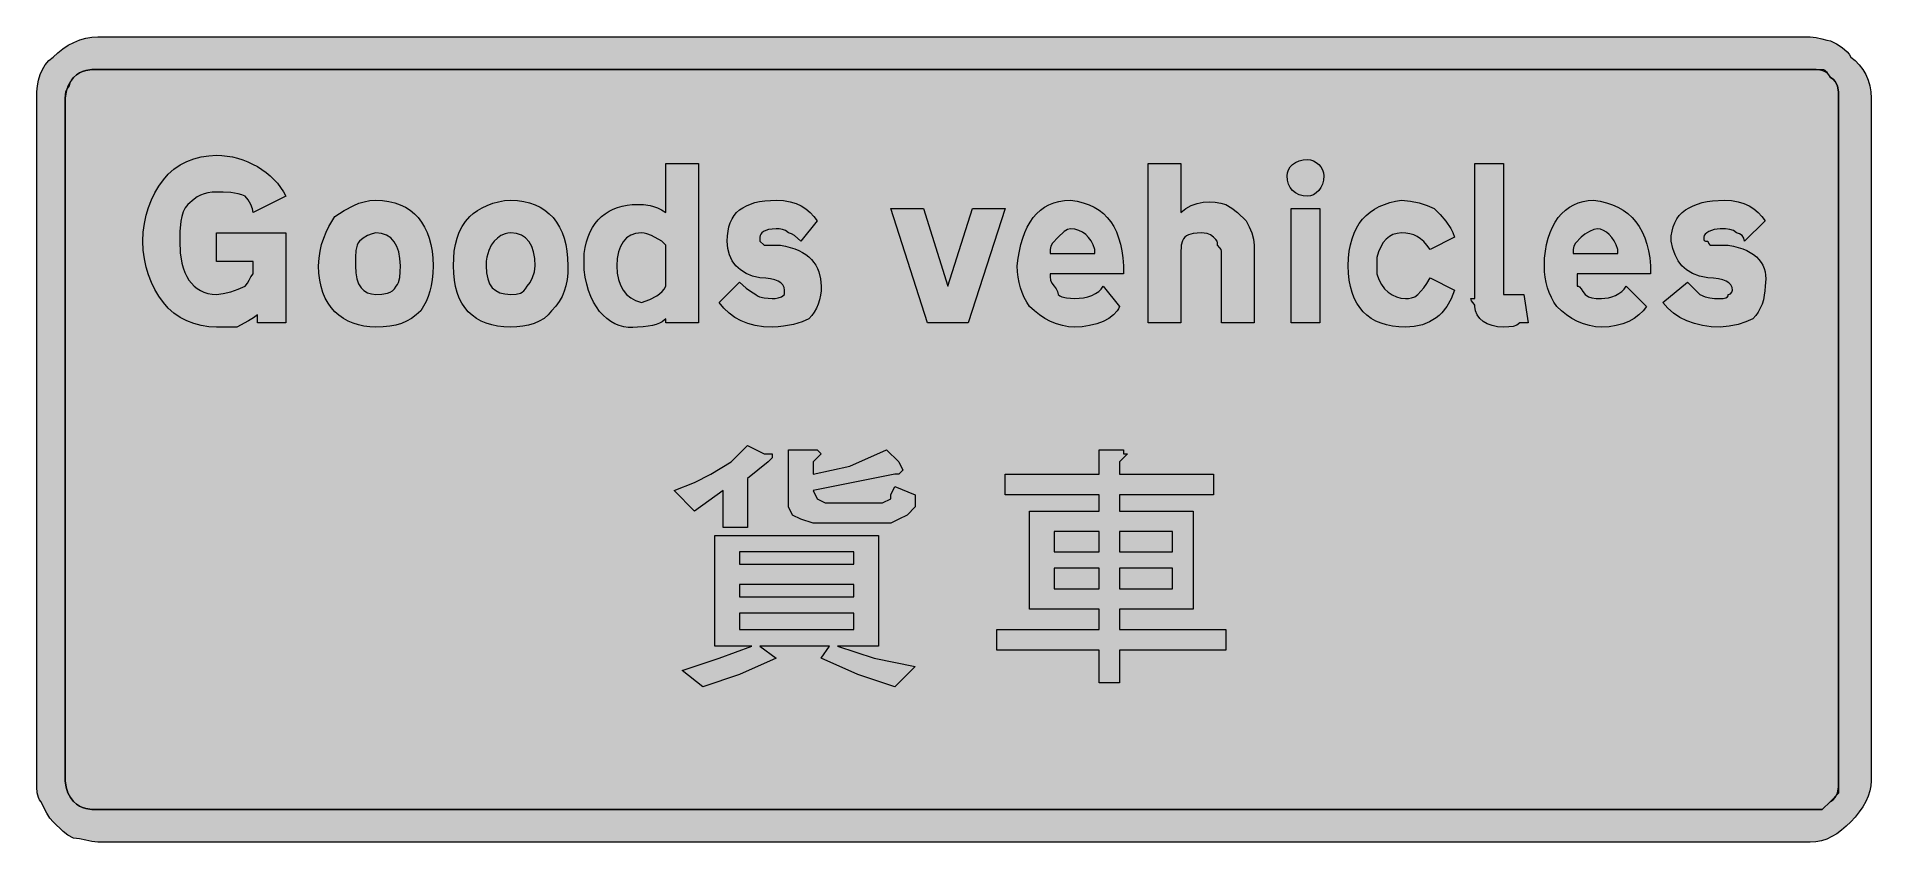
# Model space of a CAD drawing. Header units: metres. Extents: x 15 to 554, y 18 to 254.
import ezdxf

# ---------------------------------------------------------------- set-up
doc = ezdxf.new("R2010")
doc.units = ezdxf.units.M
doc.layers.add('FILL_BLACK_000000', color=7, linetype='Continuous', true_color=0x000000)
doc.layers.add('FILL_WHITE_FFFFFF', color=7, linetype='Continuous', true_color=0xffffff)

msp = doc.modelspace()

# ---------------------------------------------------------------- hatches: boundary and pattern name
at = {"layer": 'FILL_BLACK_000000', "true_color": 0x000000}
h = msp.add_hatch(color=7, dxfattribs=at)
h.dxf.hatch_style = 1
h.paths.add_polyline_path([(539.34, 253.32), (540.78, 252.91), (541.89, 252.72), (543.67, 251.8), (545.34, 250.77), (546.78, 249.51), (547.39, 248.77), (547.89, 247.92), (549.18, 246.91), (550.35, 245.71), (551.37, 244.33), (552.24, 242.82), (552.94, 241.19), (553.46, 239.48), (553.78, 237.72), (553.89, 235.92), (553.89, 35.52), (553.78, 34.12), (553.46, 32.63), (552.94, 31.09), (552.24, 29.52), (551.37, 27.95), (550.35, 26.41), (549.18, 24.92), (547.89, 23.52), (546.54, 22.23), (545.17, 21.06), (543.78, 20.04), (542.34, 19.17), (540.85, 18.47), (539.28, 17.95), (537.64, 17.63), (535.89, 17.52), (33.09, 17.52), (31.29, 17.71), (29.49, 18.12), (27.69, 18.53), (25.89, 18.72), (24.28, 19.64), (22.89, 20.67), (19.89, 23.52), (18.99, 24.63), (18.09, 26.07), (16.29, 29.52), (15.89, 30.02), (15.6, 30.63), (15.24, 32.07), (15.11, 33.74), (15.09, 35.52), (15.09, 235.92), (15.15, 237.72), (15.33, 239.48), (15.66, 241.19), (16.14, 242.82), (16.79, 244.33), (17.62, 245.71), (18.65, 246.91), (19.89, 247.92), (21.29, 249.21), (22.8, 250.38), (24.38, 251.4), (26.04, 252.27), (27.75, 252.97), (29.51, 253.49), (31.29, 253.81), (33.09, 253.92), (535.89, 253.92), (537.67, 253.73), (539.34, 253.32)])
h.paths.add_polyline_path([(29.49, 244.02), (28.59, 243.73), (27.69, 243.31), (26.79, 242.71), (25.89, 241.92), (25.01, 240.81), (24.24, 239.37), (23.7, 237.7), (23.49, 235.92), (23.49, 35.52), (23.7, 33.74), (24.24, 32.07), (25.01, 30.63), (25.89, 29.52), (26.79, 28.73), (27.69, 28.13), (28.59, 27.71), (29.49, 27.42), (31.29, 27.16), (33.09, 27.12), (535.89, 27.12), (539.49, 27.12), (541.89, 29.52), (542.68, 30.02), (543.28, 30.63), (543.7, 31.31), (543.99, 32.07), (544.25, 33.74), (544.29, 35.52), (544.29, 235.92), (544.25, 237.7), (543.99, 239.37), (543.7, 240.13), (543.28, 240.81), (542.68, 241.42), (541.89, 241.92), (541.39, 242.71), (540.78, 243.31), (540.1, 243.73), (539.34, 244.02), (537.67, 244.28), (535.89, 244.32), (33.09, 244.32), (31.29, 244.28), (29.49, 244.02)], flags=16)
h = msp.add_hatch(color=7, dxfattribs=at)
h.dxf.hatch_style = 1
h.paths.add_polyline_path([(46.4, 196.56), (46.72, 199.09), (47.24, 201.51), (47.94, 203.82), (48.81, 206.01), (49.83, 208.09), (51, 210.06), (52.29, 211.92), (53.75, 213.61), (55.4, 215.07), (57.23, 216.31), (59.19, 217.32), (61.27, 218.11), (63.43, 218.67), (65.64, 219.01), (67.89, 219.12), (69.46, 219.06), (71.03, 218.9), (72.58, 218.63), (74.11, 218.26), (75.62, 217.79), (77.09, 217.22), (78.51, 216.56), (79.89, 215.82), (81.21, 214.99), (82.47, 214.08), (83.66, 213.09), (84.76, 212.03), (85.79, 210.9), (86.72, 209.7), (87.56, 208.44), (88.29, 207.12), (78.69, 202.32), (78.48, 203.41), (77.94, 204.72), (77.17, 206.03), (76.29, 207.12), (75.34, 207.52), (74.3, 207.81), (72.09, 208.17), (69.88, 208.3), (67.89, 208.32), (66.59, 208.26), (65.4, 208.09), (64.28, 207.81), (63.24, 207.42), (62.25, 206.91), (61.31, 206.29), (59.49, 204.72), (58.7, 203.71), (58.1, 202.53), (57.68, 201.2), (57.39, 199.77), (57.13, 196.79), (57.09, 193.92), (57.26, 190.49), (57.76, 187.43), (58.14, 186.05), (58.61, 184.77), (59.16, 183.59), (59.79, 182.52), (60.51, 181.56), (61.31, 180.72), (62.19, 180), (63.16, 179.41), (64.22, 178.94), (65.36, 178.6), (66.58, 178.39), (67.89, 178.32), (69.88, 178.53), (72.09, 179.07), (74.3, 179.84), (76.29, 180.72), (77, 181.62), (77.49, 182.52), (77.98, 183.42), (78.69, 184.32), (78.69, 187.92), (67.89, 187.92), (67.89, 196.32), (88.29, 196.32), (88.29, 169.92), (79.89, 169.92), (79.89, 172.32), (78.78, 171.42), (77.34, 170.52), (73.89, 168.72), (67.89, 168.72), (65.64, 168.83), (63.43, 169.17), (61.27, 169.73), (59.19, 170.52), (57.23, 171.53), (55.4, 172.77), (53.75, 174.23), (52.29, 175.92), (51, 177.78), (49.83, 179.74), (48.81, 181.83), (47.94, 184.02), (47.24, 186.33), (46.72, 188.74), (46.4, 191.28), (46.29, 193.92), (46.4, 196.56)])
h = msp.add_hatch(color=7, dxfattribs=at)
h.dxf.hatch_style = 1
h.paths.add_polyline_path([(209.49, 216.72), (209.49, 169.92), (199.89, 169.92), (199.89, 171.12), (198.75, 170.24), (197.97, 169.83), (197.04, 169.47), (195.94, 169.16), (194.66, 168.93), (193.18, 168.77), (191.49, 168.72), (190.14, 168.58), (188.8, 168.61), (187.48, 168.8), (186.18, 169.15), (184.92, 169.67), (183.71, 170.34), (182.54, 171.18), (181.44, 172.17), (180.41, 173.32), (179.45, 174.61), (178.59, 176.06), (177.82, 177.66), (177.16, 179.41), (176.61, 181.3), (176.18, 183.34), (175.89, 185.52), (175.89, 189.12), (175.89, 190.32), (176.17, 192.06), (176.56, 193.69), (177.06, 195.21), (177.65, 196.62), (178.35, 197.91), (179.14, 199.09), (180.02, 200.16), (180.99, 201.12), (182.04, 201.96), (183.18, 202.69), (184.39, 203.31), (185.68, 203.82), (187.03, 204.21), (188.46, 204.49), (189.94, 204.66), (191.49, 204.72), (193.31, 204.68), (195.24, 204.42), (196.28, 204.13), (197.4, 203.71), (198.59, 203.11), (199.89, 202.32), (199.89, 216.72), (209.49, 216.72)])
h.paths.add_polyline_path([(199.89, 192.72), (198.69, 193.92), (195.69, 195.57), (194.3, 196.11), (193.54, 196.27), (192.69, 196.32), (191, 196.15), (189.54, 195.66), (188.3, 194.86), (187.29, 193.77), (186.5, 192.39), (185.94, 190.75), (185.6, 188.86), (185.49, 186.72), (185.6, 184.58), (185.94, 182.67), (186.5, 180.98), (187.29, 179.52), (188.3, 178.28), (189.54, 177.27), (191, 176.48), (192.69, 175.92), (195.16, 176.84), (197.19, 177.87), (198.03, 178.46), (198.76, 179.13), (199.38, 179.87), (199.89, 180.72), (199.89, 189.12), (199.89, 192.72)], flags=16)
h = msp.add_hatch(color=7, dxfattribs=at)
h.dxf.hatch_style = 1
h.paths.add_polyline_path([(352.54, 203.51), (354.17, 204.38), (355.9, 204.98), (357.69, 205.32), (359.48, 205.44), (361.22, 205.36), (362.84, 205.11), (364.29, 204.72), (366.07, 203.63), (367.74, 202.32), (370.29, 199.92), (371.17, 198.12), (371.94, 196.32), (372.48, 194.52), (372.69, 192.72), (372.69, 169.92), (363.09, 169.92), (363.09, 190.32), (363.07, 191.03), (362.94, 191.52), (362.58, 192.01), (361.89, 192.72), (361.87, 193.43), (361.74, 193.92), (361.38, 194.41), (360.69, 195.12), (359.79, 195.81), (358.89, 196.17), (357.99, 196.3), (357.09, 196.32), (354.69, 196.17), (353.38, 195.81), (352.79, 195.52), (352.29, 195.12), (351.89, 194.62), (351.6, 194.03), (351.24, 192.72), (351.09, 190.32), (351.09, 169.92), (341.49, 169.92), (341.49, 216.72), (351.09, 216.72), (351.09, 202.32), (352.54, 203.51)])
h = msp.add_hatch(color=7, dxfattribs=at)
h.dxf.hatch_style = 1
h.paths.add_polyline_path([(392.98, 211.83), (392.68, 210.66), (392.2, 209.64), (391.59, 208.77), (390.86, 208.07), (390.05, 207.55), (389.19, 207.23), (388.29, 207.12), (387, 207.23), (385.83, 207.55), (384.81, 208.07), (383.94, 208.77), (383.24, 209.64), (382.72, 210.66), (382.4, 211.83), (382.29, 213.12), (382.4, 214.02), (382.72, 214.88), (383.24, 215.69), (383.94, 216.42), (384.81, 217.03), (385.83, 217.51), (387, 217.81), (388.29, 217.92), (389.19, 217.81), (390.05, 217.51), (390.86, 217.03), (391.59, 216.42), (392.2, 215.69), (392.68, 214.88), (392.98, 214.02), (393.09, 213.12), (392.98, 211.83)])
h = msp.add_hatch(color=7, dxfattribs=at)
h.dxf.hatch_style = 1
h.paths.add_polyline_path([(445.89, 180.72), (445.89, 179.52), (445.89, 178.32), (451.89, 178.32), (453.09, 169.92), (450.69, 169.92), (449.77, 169.23), (448.74, 168.87), (447.48, 168.74), (445.89, 168.72), (444.15, 168.83), (442.55, 169.15), (441.12, 169.67), (439.89, 170.37), (438.88, 171.24), (438.13, 172.26), (437.65, 173.43), (437.49, 174.72), (437.44, 175.12), (437.3, 175.43), (436.89, 175.92), (436.48, 176.41), (436.34, 176.72), (436.29, 177.12), (437.49, 177.12), (437.49, 216.72), (445.89, 216.72), (445.89, 180.72)])
h = msp.add_hatch(color=7, dxfattribs=at)
h.dxf.hatch_style = 1
h.paths.add_polyline_path([(131.26, 182.63), (130.98, 180.86), (130.59, 179.22), (130.08, 177.7), (129.46, 176.26), (128.73, 174.87), (127.89, 173.52), (126.54, 172.28), (125.15, 171.25), (123.71, 170.42), (122.19, 169.77), (120.55, 169.29), (118.78, 168.96), (116.83, 168.78), (114.69, 168.72), (112.92, 168.79), (111.21, 169), (109.57, 169.35), (108.02, 169.84), (106.54, 170.48), (105.16, 171.25), (103.87, 172.17), (102.69, 173.22), (101.62, 174.42), (100.67, 175.75), (99.85, 177.23), (99.16, 178.84), (98.62, 180.6), (98.22, 182.5), (97.97, 184.54), (97.89, 186.72), (98, 188.91), (98.3, 190.99), (98.78, 192.96), (99.39, 194.82), (100.12, 196.56), (100.93, 198.19), (102.69, 201.12), (105.41, 202.88), (108.24, 204.42), (109.73, 205.03), (111.3, 205.51), (112.94, 205.81), (114.69, 205.92), (116.66, 205.84), (118.51, 205.59), (120.25, 205.18), (121.87, 204.61), (123.37, 203.88), (124.75, 203.01), (126.01, 201.99), (127.14, 200.82), (128.15, 199.51), (129.02, 198.07), (129.77, 196.49), (130.38, 194.78), (130.87, 192.95), (131.21, 190.99), (131.42, 188.91), (131.49, 186.72), (131.43, 184.58), (131.26, 182.63)])
h.paths.add_polyline_path([(121.44, 190.75), (120.88, 192.39), (120.09, 193.77), (119.08, 194.86), (117.84, 195.66), (116.38, 196.15), (114.69, 196.32), (113.6, 196.11), (112.29, 195.57), (110.98, 194.8), (109.89, 193.92), (109.49, 193.41), (109.2, 192.79), (108.84, 191.22), (108.71, 189.19), (108.69, 186.72), (108.8, 184.64), (109.12, 182.88), (109.64, 181.43), (110.34, 180.27), (111.21, 179.4), (112.23, 178.79), (113.4, 178.43), (114.69, 178.32), (116.47, 178.36), (118.14, 178.62), (118.9, 178.91), (119.58, 179.33), (120.19, 179.93), (120.69, 180.72), (121.09, 181.22), (121.38, 181.83), (121.74, 183.27), (121.87, 184.94), (121.89, 186.72), (121.78, 188.86), (121.44, 190.75)], flags=16)
h = msp.add_hatch(color=7, dxfattribs=at)
h.dxf.hatch_style = 1
h.paths.add_polyline_path([(170.85, 182.63), (170.52, 180.86), (170.04, 179.22), (169.39, 177.7), (168.56, 176.26), (167.53, 174.87), (166.29, 173.52), (165.28, 172.28), (164.08, 171.25), (162.7, 170.42), (161.19, 169.77), (159.56, 169.29), (157.85, 168.96), (156.09, 168.78), (154.29, 168.72), (152.32, 168.79), (150.47, 169), (148.73, 169.35), (147.11, 169.84), (145.61, 170.48), (144.23, 171.25), (142.97, 172.17), (141.84, 173.22), (140.83, 174.42), (139.96, 175.75), (139.21, 177.23), (138.6, 178.84), (138.11, 180.6), (137.77, 182.5), (137.56, 184.54), (137.49, 186.72), (137.55, 188.91), (137.73, 190.99), (138.06, 192.96), (138.54, 194.82), (139.19, 196.56), (140.02, 198.19), (141.05, 199.71), (142.29, 201.12), (143.3, 202.02), (144.5, 202.88), (145.88, 203.69), (147.39, 204.42), (149.02, 205.03), (150.73, 205.51), (152.49, 205.81), (154.29, 205.92), (156.26, 205.84), (158.11, 205.59), (159.85, 205.18), (161.47, 204.61), (162.97, 203.88), (164.35, 203.01), (165.61, 201.99), (166.74, 200.82), (167.75, 199.51), (168.62, 198.07), (169.37, 196.49), (169.98, 194.78), (170.47, 192.95), (170.81, 190.99), (171.02, 188.91), (171.09, 186.72), (171.03, 184.58), (170.85, 182.63)])
h.paths.add_polyline_path([(161.04, 190.75), (160.48, 192.39), (159.69, 193.77), (158.68, 194.86), (157.44, 195.66), (155.98, 196.15), (154.29, 196.32), (153.44, 196.27), (152.7, 196.11), (151.44, 195.57), (150.41, 194.8), (149.49, 193.92), (148.61, 192.79), (147.84, 191.22), (147.3, 189.19), (147.14, 188.01), (147.09, 186.72), (147.2, 184.64), (147.54, 182.88), (148.1, 181.43), (148.89, 180.27), (149.9, 179.4), (151.14, 178.79), (152.6, 178.43), (154.29, 178.32), (155.88, 178.36), (157.14, 178.62), (157.68, 178.91), (158.17, 179.33), (158.64, 179.93), (159.09, 180.72), (159.97, 181.83), (160.74, 183.27), (161.28, 184.94), (161.49, 186.72), (161.38, 188.86), (161.04, 190.75)], flags=16)
h = msp.add_hatch(color=7, dxfattribs=at)
h.dxf.hatch_style = 1
h.paths.add_polyline_path([(245.43, 179.37), (245.27, 178.04), (244.98, 176.73), (244.59, 175.47), (244.08, 174.26), (243.47, 173.13), (242.73, 172.07), (241.89, 171.12), (239.87, 170.24), (237.39, 169.47), (234.46, 168.93), (232.83, 168.77), (231.09, 168.72), (228.5, 168.83), (226.12, 169.17), (223.94, 169.73), (221.94, 170.52), (220.11, 171.53), (218.43, 172.77), (216.9, 174.23), (215.49, 175.92), (221.49, 181.92), (223.44, 180.12), (224.7, 179.22), (226.29, 178.32), (226.79, 177.92), (227.38, 177.63), (228.69, 177.27), (231.09, 177.12), (231.99, 177.14), (232.89, 177.27), (233.79, 177.63), (234.69, 178.32), (234.69, 179.52), (234.58, 180.36), (234.24, 181.09), (233.68, 181.71), (232.89, 182.22), (231.88, 182.61), (230.64, 182.89), (229.18, 183.06), (227.49, 183.12), (225.35, 183.68), (223.46, 184.47), (221.82, 185.48), (220.44, 186.72), (219.35, 188.18), (218.55, 189.87), (218.06, 191.78), (217.89, 193.92), (217.95, 195.44), (218.12, 196.85), (218.4, 198.15), (218.79, 199.34), (219.3, 200.43), (219.92, 201.41), (220.65, 202.29), (221.49, 203.07), (222.45, 203.75), (223.52, 204.34), (224.7, 204.83), (225.99, 205.23), (227.4, 205.53), (228.92, 205.75), (232.29, 205.92), (234.43, 205.81), (236.36, 205.49), (238.09, 204.97), (239.64, 204.27), (241.02, 203.4), (242.25, 202.38), (243.33, 201.21), (244.29, 199.92), (239.49, 193.92), (237.69, 195.57), (236.79, 196.11), (235.89, 196.32), (234.99, 197.01), (234.09, 197.37), (233.19, 197.5), (232.29, 197.52), (231.05, 197.47), (230.02, 197.31), (229.19, 197.08), (228.54, 196.77), (228.06, 196.41), (227.73, 196), (227.55, 195.57), (227.49, 195.12), (227.49, 193.92), (228.69, 192.72), (233.49, 192.72), (235.01, 192.45), (236.42, 192.11), (237.72, 191.68), (238.91, 191.18), (240, 190.61), (240.98, 189.98), (241.86, 189.28), (242.64, 188.52), (243.32, 187.7), (243.91, 186.84), (244.4, 185.92), (244.8, 184.96), (245.32, 182.91), (245.49, 180.72), (245.43, 179.37)])
h = msp.add_hatch(color=7, dxfattribs=at)
h.dxf.hatch_style = 1
h.paths.add_polyline_path([(312.71, 183.42), (312.84, 182.52), (313.2, 181.62), (313.89, 180.72), (314.49, 179.97), (314.9, 179.2), (315.09, 178.32), (315.59, 177.92), (316.18, 177.63), (317.49, 177.27), (319.89, 177.12), (321.24, 177.18), (322.55, 177.34), (323.81, 177.63), (324.99, 178.02), (326.05, 178.53), (326.98, 179.14), (327.73, 179.88), (328.29, 180.72), (333.09, 174.72), (332.81, 174.06), (332.42, 173.43), (331.37, 172.26), (329.97, 171.24), (328.29, 170.37), (326.39, 169.67), (324.31, 169.15), (322.13, 168.83), (319.89, 168.72), (318.09, 168.83), (316.31, 169.15), (314.55, 169.67), (312.84, 170.37), (311.18, 171.24), (309.6, 172.26), (308.09, 173.43), (306.69, 174.72), (305.85, 176.07), (305.12, 177.44), (304.5, 178.83), (303.99, 180.27), (303.6, 181.76), (303.31, 183.33), (303.15, 184.97), (303.09, 186.72), (303.36, 188.91), (303.71, 190.99), (304.15, 192.95), (304.68, 194.78), (305.31, 196.49), (306.02, 198.07), (306.83, 199.51), (307.74, 200.82), (308.75, 201.99), (309.85, 203.01), (311.06, 203.88), (312.37, 204.61), (313.79, 205.18), (315.31, 205.59), (316.95, 205.84), (318.69, 205.92), (320.64, 205.62), (322.46, 205.19), (324.14, 204.61), (325.68, 203.89), (327.09, 203.04), (328.37, 202.04), (329.52, 200.9), (330.54, 199.62), (331.43, 198.2), (332.2, 196.64), (332.85, 194.94), (333.37, 193.09), (333.78, 191.11), (334.06, 188.99), (334.23, 186.72), (334.29, 184.32), (312.69, 184.32), (312.71, 183.42)])
h.paths.add_polyline_path([(325.89, 191.52), (325.38, 192.81), (324.76, 193.98), (324.03, 195), (323.19, 195.87), (322.23, 196.57), (321.16, 197.09), (319.98, 197.41), (318.69, 197.52), (317.79, 197.31), (316.89, 196.77), (315.09, 195.12), (313.44, 193.32), (312.9, 192.42), (312.69, 191.52), (312.69, 190.32), (325.89, 190.32), (325.89, 191.52)], flags=16)
h = msp.add_hatch(color=7, dxfattribs=at)
h.dxf.hatch_style = 1
h.paths.add_polyline_path([(418.57, 205.71), (421.14, 205.17), (423.48, 204.4), (425.49, 203.52), (427.27, 201.7), (428.94, 199.77), (430.38, 197.61), (430.99, 196.42), (431.49, 195.12), (424.29, 191.52), (423.39, 192.76), (422.47, 193.79), (421.53, 194.62), (420.54, 195.27), (419.5, 195.75), (418.38, 196.08), (417.19, 196.26), (415.89, 196.32), (414.6, 196.21), (413.41, 195.87), (412.35, 195.31), (411.39, 194.52), (410.55, 193.51), (409.81, 192.27), (409.2, 190.81), (408.69, 189.12), (408.69, 186.72), (408.69, 184.32), (409.25, 182.63), (410, 181.17), (410.93, 179.93), (411.99, 178.92), (413.17, 178.13), (414.43, 177.57), (415.74, 177.23), (417.09, 177.12), (417.99, 177.14), (418.89, 177.27), (419.79, 177.63), (420.69, 178.32), (422.49, 180.27), (423.39, 181.53), (424.29, 183.12), (431.49, 179.52), (430.48, 176.99), (429.24, 174.79), (427.78, 172.94), (426.96, 172.14), (426.09, 171.42), (425.16, 170.79), (424.18, 170.24), (422.04, 169.39), (419.68, 168.89), (417.09, 168.72), (415.12, 168.79), (413.27, 169), (411.53, 169.35), (409.91, 169.84), (408.41, 170.48), (407.03, 171.25), (405.77, 172.17), (404.64, 173.22), (403.63, 174.42), (402.76, 175.75), (402.01, 177.23), (401.4, 178.84), (400.91, 180.6), (400.57, 182.5), (400.36, 184.54), (400.29, 186.72), (400.36, 188.9), (400.57, 190.94), (400.91, 192.85), (401.38, 194.61), (401.97, 196.25), (402.69, 197.75), (403.53, 199.13), (404.49, 200.37), (405.56, 201.49), (406.74, 202.48), (408.02, 203.35), (409.4, 204.1), (410.89, 204.73), (412.46, 205.24), (414.13, 205.64), (415.89, 205.92), (418.57, 205.71)])
h = msp.add_hatch(color=7, dxfattribs=at)
h.dxf.hatch_style = 1
h.paths.add_polyline_path([(467.49, 180.72), (467.89, 180.67), (468.2, 180.51), (468.69, 179.97), (469.18, 179.2), (469.89, 178.32), (470.81, 177.63), (471.84, 177.27), (473.1, 177.14), (474.69, 177.12), (475.64, 177.18), (476.66, 177.34), (477.71, 177.63), (478.74, 178.02), (479.72, 178.53), (480.6, 179.14), (481.33, 179.88), (481.89, 180.72), (487.89, 174.72), (486.88, 173.43), (485.66, 172.26), (484.24, 171.24), (482.64, 170.37), (480.87, 169.67), (478.95, 169.15), (476.88, 168.83), (474.69, 168.72), (472.89, 168.83), (471.11, 169.15), (469.35, 169.67), (467.64, 170.37), (465.98, 171.24), (464.4, 172.26), (462.89, 173.43), (461.49, 174.72), (460.65, 176.07), (459.92, 177.44), (459.3, 178.83), (458.79, 180.27), (458.4, 181.76), (458.12, 183.33), (457.95, 184.97), (457.89, 186.72), (457.96, 188.91), (458.16, 190.99), (458.5, 192.95), (458.96, 194.78), (459.54, 196.49), (460.23, 198.07), (461.03, 199.51), (461.94, 200.82), (462.94, 201.99), (464.04, 203.01), (465.23, 203.88), (466.5, 204.61), (467.84, 205.18), (469.26, 205.59), (470.74, 205.84), (472.29, 205.92), (474.26, 205.62), (476.11, 205.19), (477.85, 204.61), (479.47, 203.89), (480.97, 203.04), (482.35, 202.04), (483.61, 200.9), (484.74, 199.62), (485.75, 198.2), (486.62, 196.64), (487.37, 194.94), (487.98, 193.09), (488.47, 191.11), (488.81, 188.99), (489.02, 186.72), (489.09, 184.32), (467.49, 184.32), (467.49, 180.72)])
h.paths.add_polyline_path([(479.49, 191.52), (478.99, 192.81), (478.38, 193.98), (477.7, 195), (476.94, 195.87), (476.13, 196.57), (475.27, 197.09), (474.39, 197.41), (473.49, 197.52), (472.4, 197.31), (471.09, 196.77), (469.78, 196), (468.69, 195.12), (467.04, 193.32), (466.5, 192.42), (466.29, 191.52), (466.29, 190.32), (479.49, 190.32), (479.49, 191.52)], flags=16)
h = msp.add_hatch(color=7, dxfattribs=at)
h.dxf.hatch_style = 1
h.paths.add_polyline_path([(522.63, 179.37), (522.47, 178.04), (522.18, 176.73), (521.79, 175.47), (521.28, 174.26), (520.67, 173.13), (519.93, 172.07), (519.09, 171.12), (517.08, 170.24), (514.74, 169.47), (512.17, 168.93), (509.49, 168.72), (506.85, 168.83), (504.33, 169.17), (501.96, 169.73), (499.74, 170.52), (497.69, 171.53), (495.82, 172.77), (494.15, 174.23), (492.69, 175.92), (499.89, 181.92), (503.49, 178.32), (505.1, 177.63), (506.49, 177.27), (507.88, 177.14), (509.49, 177.12), (510.37, 177.14), (511.14, 177.27), (511.68, 177.63), (511.84, 177.92), (511.89, 178.32), (512.29, 178.37), (512.58, 178.51), (512.94, 178.92), (513.09, 179.52), (512.98, 180.36), (512.64, 181.09), (512.08, 181.71), (511.29, 182.22), (510.28, 182.61), (509.04, 182.89), (507.58, 183.06), (505.89, 183.12), (503.41, 183.68), (501.33, 184.47), (499.63, 185.48), (498.24, 186.72), (497.14, 188.18), (496.27, 189.87), (495.6, 191.78), (495.09, 193.92), (495.16, 195.44), (495.37, 196.85), (495.71, 198.15), (496.18, 199.34), (496.77, 200.43), (497.49, 201.41), (498.33, 202.29), (499.29, 203.07), (500.36, 203.75), (501.54, 204.34), (502.82, 204.83), (504.2, 205.23), (505.69, 205.53), (507.26, 205.75), (510.69, 205.92), (512.83, 205.81), (514.76, 205.49), (516.49, 204.97), (518.04, 204.27), (519.42, 203.4), (520.65, 202.38), (521.73, 201.21), (522.69, 199.92), (516.69, 193.92), (516.48, 194.8), (515.94, 195.57), (515.17, 196.11), (514.29, 196.32), (513.37, 197.01), (512.34, 197.37), (511.08, 197.5), (509.49, 197.52), (508.59, 197.47), (507.73, 197.31), (506.19, 196.77), (505.58, 196.41), (505.1, 196), (504.8, 195.57), (504.69, 195.12), (504.71, 194.43), (504.84, 194.07), (505.2, 193.94), (505.89, 193.92), (506.04, 193.32), (506.4, 192.91), (506.69, 192.77), (507.09, 192.72), (511.89, 192.72), (513.41, 192.45), (514.82, 192.11), (516.11, 191.68), (517.29, 191.18), (518.36, 190.61), (519.32, 189.98), (520.16, 189.28), (520.89, 188.52), (521.51, 187.7), (522.02, 186.84), (522.41, 185.92), (522.69, 184.96), (522.86, 183.95), (522.92, 182.91), (522.86, 181.83), (522.69, 180.72), (522.63, 179.37)])
h = msp.add_hatch(color=7, dxfattribs=at)
h.dxf.hatch_style = 1
h.paths.add_polyline_path([(265.89, 203.52), (275.49, 203.52), (282.69, 180.72), (289.89, 203.52), (299.49, 203.52), (288.69, 169.92), (282.69, 169.92), (276.69, 169.92), (265.89, 203.52)])
h = msp.add_hatch(color=7, dxfattribs=at)
h.dxf.hatch_style = 1
h.paths.add_polyline_path([(383.49, 169.92), (383.49, 203.52), (391.89, 203.52), (391.89, 169.92), (383.49, 169.92)])
h = msp.add_hatch(color=7, dxfattribs=at)
h.dxf.hatch_style = 1
h.paths.add_polyline_path([(208.29, 123.12), (213.09, 125.52), (219.09, 129.12), (223.89, 133.92), (228.69, 131.52), (231.09, 131.52), (231.09, 130.32), (229.89, 129.12), (223.89, 124.32), (223.89, 109.92), (216.69, 109.92), (216.69, 120.72), (208.29, 114.72), (202.29, 120.72), (208.29, 123.12)])
h = msp.add_hatch(color=7, dxfattribs=at)
h.dxf.hatch_style = 1
h.paths.add_polyline_path([(240.69, 132.72), (244.29, 132.72), (245.49, 131.52), (244.29, 130.32), (243.09, 129.12), (243.09, 125.52), (253.89, 127.92), (264.69, 132.72), (268.29, 129.12), (269.49, 126.72), (268.29, 125.52), (267.09, 125.52), (243.09, 120.72), (244.29, 118.32), (246.69, 117.12), (261.09, 117.12), (263.49, 117.12), (265.89, 118.32), (265.89, 119.52), (267.09, 121.92), (273.09, 119.52), (273.09, 115.92), (270.69, 113.52), (268.29, 112.32), (265.89, 111.12), (243.09, 111.12), (239.49, 112.32), (237.09, 113.52), (235.89, 115.92), (235.89, 118.32), (235.89, 132.72), (240.69, 132.72)])
h = msp.add_hatch(color=7, dxfattribs=at)
h.dxf.hatch_style = 1
h.paths.add_polyline_path([(335.49, 131.52), (334.29, 130.32), (333.09, 129.12), (333.09, 125.52), (360.69, 125.52), (360.69, 119.52), (333.09, 119.52), (333.09, 114.72), (354.69, 114.72), (354.69, 85.92), (333.09, 85.92), (333.09, 79.92), (364.29, 79.92), (364.29, 73.92), (333.09, 73.92), (333.09, 64.32), (327.09, 64.32), (327.09, 73.92), (297.09, 73.92), (297.09, 79.92), (327.09, 79.92), (327.09, 85.92), (306.69, 85.92), (306.69, 114.72), (327.09, 114.72), (327.09, 119.52), (299.49, 119.52), (299.49, 125.52), (327.09, 125.52), (327.09, 132.72), (334.29, 132.72), (334.29, 131.52), (335.49, 131.52)])
h.paths.add_polyline_path([(327.09, 102.72), (327.09, 108.72), (313.89, 108.72), (313.89, 102.72), (327.09, 102.72)], flags=16)
h.paths.add_polyline_path([(313.89, 91.92), (327.09, 91.92), (327.09, 97.92), (313.89, 97.92), (313.89, 91.92)], flags=16)
h.paths.add_polyline_path([(333.09, 108.72), (333.09, 102.72), (348.69, 102.72), (348.69, 108.72), (333.09, 108.72)], flags=16)
h.paths.add_polyline_path([(348.69, 97.92), (333.09, 97.92), (333.09, 91.92), (348.69, 91.92), (348.69, 97.92)], flags=16)
h = msp.add_hatch(color=7, dxfattribs=at)
h.dxf.hatch_style = 1
h.paths.add_polyline_path([(261.09, 71.52), (273.09, 69.12), (267.09, 63.12), (256.29, 66.72), (245.49, 71.52), (247.89, 75.12), (227.49, 75.12), (232.29, 71.52), (221.49, 66.72), (210.69, 63.12), (204.69, 67.92), (215.49, 71.52), (225.09, 75.12), (214.29, 75.12), (214.29, 107.52), (262.29, 107.52), (262.29, 75.12), (250.29, 75.12), (261.09, 71.52)])
h.paths.add_polyline_path([(221.49, 99.12), (255.09, 99.12), (255.09, 102.72), (221.49, 102.72), (221.49, 99.12)], flags=16)
h.paths.add_polyline_path([(221.49, 84.72), (221.49, 79.92), (255.09, 79.92), (255.09, 84.72), (221.49, 84.72)], flags=16)
h.paths.add_polyline_path([(255.09, 93.12), (221.49, 93.12), (221.49, 89.52), (255.09, 89.52), (255.09, 93.12)], flags=16)
at = {"layer": 'FILL_WHITE_FFFFFF', "true_color": 0xffffff}
h = msp.add_hatch(color=7, dxfattribs=at)
h.dxf.hatch_style = 1
h.paths.add_polyline_path([(31.29, 27.16), (29.49, 27.42), (28.59, 27.71), (27.69, 28.13), (26.79, 28.73), (25.89, 29.52), (25.01, 30.63), (24.24, 32.07), (23.7, 33.74), (23.49, 35.52), (23.49, 235.92), (23.51, 236.82), (23.64, 237.72), (24, 238.62), (24.69, 239.52), (24.88, 240.4), (25.29, 241.17), (25.89, 241.92), (26.79, 242.71), (27.69, 243.31), (28.59, 243.73), (29.49, 244.02), (31.29, 244.28), (33.09, 244.32), (535.89, 244.32), (539.49, 244.32), (539.89, 244.27), (540.2, 244.11), (540.69, 243.57), (541.18, 242.8), (541.89, 241.92), (542.68, 241.42), (543.28, 240.81), (543.7, 240.13), (543.99, 239.37), (544.25, 237.7), (544.29, 235.92), (544.29, 35.52), (544.29, 31.92), (541.89, 29.52), (539.49, 27.12), (535.89, 27.12), (33.09, 27.12), (31.29, 27.16)])

# ---------------------------------------------------------------- linework, layer by layer
at = {"layer": 'FILL_BLACK_000000', "lineweight": 0, "true_color": 0x000000}
for points in [[(539.34, 253.32), (540.78, 252.91), (541.89, 252.72), (543.67, 251.8), (545.34, 250.77), (546.78, 249.51), (547.39, 248.77), (547.89, 247.92), (549.18, 246.91), (550.35, 245.71), (551.37, 244.33), (552.24, 242.82), (552.94, 241.19), (553.46, 239.48), (553.78, 237.72), (553.89, 235.92), (553.89, 35.52), (553.78, 34.12), (553.46, 32.63), (552.94, 31.09), (552.24, 29.52), (551.37, 27.95), (550.35, 26.41), (549.18, 24.92), (547.89, 23.52), (546.54, 22.23), (545.17, 21.06), (543.78, 20.04), (542.34, 19.17), (540.85, 18.47), (539.28, 17.95), (537.64, 17.63), (535.89, 17.52), (33.09, 17.52), (31.29, 17.71), (29.49, 18.12), (27.69, 18.53), (25.89, 18.72), (24.28, 19.64), (22.89, 20.67), (19.89, 23.52), (18.99, 24.63), (18.09, 26.07), (16.29, 29.52), (15.89, 30.02), (15.6, 30.63), (15.24, 32.07), (15.11, 33.74), (15.09, 35.52), (15.09, 235.92), (15.15, 237.72), (15.33, 239.48), (15.66, 241.19), (16.14, 242.82), (16.79, 244.33), (17.62, 245.71), (18.65, 246.91), (19.89, 247.92), (21.29, 249.21), (22.8, 250.38), (24.38, 251.4), (26.04, 252.27), (27.75, 252.97), (29.51, 253.49), (31.29, 253.81), (33.09, 253.92), (535.89, 253.92), (537.67, 253.73)], [(29.49, 244.02), (28.59, 243.73), (27.69, 243.31), (26.79, 242.71), (25.89, 241.92), (25.01, 240.81), (24.24, 239.37), (23.7, 237.7), (23.49, 235.92), (23.49, 35.52), (23.7, 33.74), (24.24, 32.07), (25.01, 30.63), (25.89, 29.52), (26.79, 28.73), (27.69, 28.13), (28.59, 27.71), (29.49, 27.42), (31.29, 27.16), (33.09, 27.12), (535.89, 27.12), (539.49, 27.12), (541.89, 29.52), (542.68, 30.02), (543.28, 30.63), (543.7, 31.31), (543.99, 32.07), (544.25, 33.74), (544.29, 35.52), (544.29, 235.92), (544.25, 237.7), (543.99, 239.37), (543.7, 240.13), (543.28, 240.81), (542.68, 241.42), (541.89, 241.92), (541.39, 242.71), (540.78, 243.31), (540.1, 243.73), (539.34, 244.02), (537.67, 244.28), (535.89, 244.32), (33.09, 244.32), (31.29, 244.28)], [(46.4, 196.56), (46.72, 199.09), (47.24, 201.51), (47.94, 203.82), (48.81, 206.01), (49.83, 208.09), (51, 210.06), (52.29, 211.92), (53.75, 213.61), (55.4, 215.07), (57.23, 216.31), (59.19, 217.32), (61.27, 218.11), (63.43, 218.67), (65.64, 219.01), (67.89, 219.12), (69.46, 219.06), (71.03, 218.9), (72.58, 218.63), (74.11, 218.26), (75.62, 217.79), (77.09, 217.22), (78.51, 216.56), (79.89, 215.82), (81.21, 214.99), (82.47, 214.08), (83.66, 213.09), (84.76, 212.03), (85.79, 210.9), (86.72, 209.7), (87.56, 208.44), (88.29, 207.12), (78.69, 202.32), (78.48, 203.41), (77.94, 204.72), (77.17, 206.03), (76.29, 207.12), (75.34, 207.52), (74.3, 207.81), (72.09, 208.17), (69.88, 208.3), (67.89, 208.32), (66.59, 208.26), (65.4, 208.09), (64.28, 207.81), (63.24, 207.42), (62.25, 206.91), (61.31, 206.29), (59.49, 204.72), (58.7, 203.71), (58.1, 202.53), (57.68, 201.2), (57.39, 199.77), (57.13, 196.79), (57.09, 193.92), (57.26, 190.49), (57.76, 187.43), (58.14, 186.05), (58.61, 184.77), (59.16, 183.59), (59.79, 182.52), (60.51, 181.56), (61.31, 180.72), (62.19, 180), (63.16, 179.41), (64.22, 178.94), (65.36, 178.6), (66.58, 178.39), (67.89, 178.32), (69.88, 178.53), (72.09, 179.07), (74.3, 179.84), (76.29, 180.72), (77, 181.62), (77.49, 182.52), (77.98, 183.42), (78.69, 184.32), (78.69, 187.92), (67.89, 187.92), (67.89, 196.32), (88.29, 196.32), (88.29, 169.92), (79.89, 169.92), (79.89, 172.32), (78.78, 171.42), (77.34, 170.52), (73.89, 168.72), (67.89, 168.72), (65.64, 168.83), (63.43, 169.17), (61.27, 169.73), (59.19, 170.52), (57.23, 171.53), (55.4, 172.77), (53.75, 174.23), (52.29, 175.92), (51, 177.78), (49.83, 179.74), (48.81, 181.83), (47.94, 184.02), (47.24, 186.33), (46.72, 188.74), (46.4, 191.28), (46.29, 193.92)], [(209.49, 216.72), (209.49, 169.92), (199.89, 169.92), (199.89, 171.12), (198.75, 170.24), (197.97, 169.83), (197.04, 169.47), (195.94, 169.16), (194.66, 168.93), (193.18, 168.77), (191.49, 168.72), (190.14, 168.58), (188.8, 168.61), (187.48, 168.8), (186.18, 169.15), (184.92, 169.67), (183.71, 170.34), (182.54, 171.18), (181.44, 172.17), (180.41, 173.32), (179.45, 174.61), (178.59, 176.06), (177.82, 177.66), (177.16, 179.41), (176.61, 181.3), (176.18, 183.34), (175.89, 185.52), (175.89, 189.12), (175.89, 190.32), (176.17, 192.06), (176.56, 193.69), (177.06, 195.21), (177.65, 196.62), (178.35, 197.91), (179.14, 199.09), (180.02, 200.16), (180.99, 201.12), (182.04, 201.96), (183.18, 202.69), (184.39, 203.31), (185.68, 203.82), (187.03, 204.21), (188.46, 204.49), (189.94, 204.66), (191.49, 204.72), (193.31, 204.68), (195.24, 204.42), (196.28, 204.13), (197.4, 203.71), (198.59, 203.11), (199.89, 202.32), (199.89, 216.72)], [(352.54, 203.51), (354.17, 204.38), (355.9, 204.98), (357.69, 205.32), (359.48, 205.44), (361.22, 205.36), (362.84, 205.11), (364.29, 204.72), (366.07, 203.63), (367.74, 202.32), (370.29, 199.92), (371.17, 198.12), (371.94, 196.32), (372.48, 194.52), (372.69, 192.72), (372.69, 169.92), (363.09, 169.92), (363.09, 190.32), (363.07, 191.03), (362.94, 191.52), (362.58, 192.01), (361.89, 192.72), (361.87, 193.43), (361.74, 193.92), (361.38, 194.41), (360.69, 195.12), (359.79, 195.81), (358.89, 196.17), (357.99, 196.3), (357.09, 196.32), (354.69, 196.17), (353.38, 195.81), (352.79, 195.52), (352.29, 195.12), (351.89, 194.62), (351.6, 194.03), (351.24, 192.72), (351.09, 190.32), (351.09, 169.92), (341.49, 169.92), (341.49, 216.72), (351.09, 216.72), (351.09, 202.32)], [(392.98, 211.83), (392.68, 210.66), (392.2, 209.64), (391.59, 208.77), (390.86, 208.07), (390.05, 207.55), (389.19, 207.23), (388.29, 207.12), (387, 207.23), (385.83, 207.55), (384.81, 208.07), (383.94, 208.77), (383.24, 209.64), (382.72, 210.66), (382.4, 211.83), (382.29, 213.12), (382.4, 214.02), (382.72, 214.88), (383.24, 215.69), (383.94, 216.42), (384.81, 217.03), (385.83, 217.51), (387, 217.81), (388.29, 217.92), (389.19, 217.81), (390.05, 217.51), (390.86, 217.03), (391.59, 216.42), (392.2, 215.69), (392.68, 214.88), (392.98, 214.02), (393.09, 213.12)], [(445.89, 180.72), (445.89, 179.52), (445.89, 178.32), (451.89, 178.32), (453.09, 169.92), (450.69, 169.92), (449.77, 169.23), (448.74, 168.87), (447.48, 168.74), (445.89, 168.72), (444.15, 168.83), (442.55, 169.15), (441.12, 169.67), (439.89, 170.37), (438.88, 171.24), (438.13, 172.26), (437.65, 173.43), (437.49, 174.72), (437.44, 175.12), (437.3, 175.43), (436.89, 175.92), (436.48, 176.41), (436.34, 176.72), (436.29, 177.12), (437.49, 177.12), (437.49, 216.72), (445.89, 216.72)], [(131.26, 182.63), (130.98, 180.86), (130.59, 179.22), (130.08, 177.7), (129.46, 176.26), (128.73, 174.87), (127.89, 173.52), (126.54, 172.28), (125.15, 171.25), (123.71, 170.42), (122.19, 169.77), (120.55, 169.29), (118.78, 168.96), (116.83, 168.78), (114.69, 168.72), (112.92, 168.79), (111.21, 169), (109.57, 169.35), (108.02, 169.84), (106.54, 170.48), (105.16, 171.25), (103.87, 172.17), (102.69, 173.22), (101.62, 174.42), (100.67, 175.75), (99.85, 177.23), (99.16, 178.84), (98.62, 180.6), (98.22, 182.5), (97.97, 184.54), (97.89, 186.72), (98, 188.91), (98.3, 190.99), (98.78, 192.96), (99.39, 194.82), (100.12, 196.56), (100.93, 198.19), (102.69, 201.12), (105.41, 202.88), (108.24, 204.42), (109.73, 205.03), (111.3, 205.51), (112.94, 205.81), (114.69, 205.92), (116.66, 205.84), (118.51, 205.59), (120.25, 205.18), (121.87, 204.61), (123.37, 203.88), (124.75, 203.01), (126.01, 201.99), (127.14, 200.82), (128.15, 199.51), (129.02, 198.07), (129.77, 196.49), (130.38, 194.78), (130.87, 192.95), (131.21, 190.99), (131.42, 188.91), (131.49, 186.72), (131.43, 184.58)], [(170.85, 182.63), (170.52, 180.86), (170.04, 179.22), (169.39, 177.7), (168.56, 176.26), (167.53, 174.87), (166.29, 173.52), (165.28, 172.28), (164.08, 171.25), (162.7, 170.42), (161.19, 169.77), (159.56, 169.29), (157.85, 168.96), (156.09, 168.78), (154.29, 168.72), (152.32, 168.79), (150.47, 169), (148.73, 169.35), (147.11, 169.84), (145.61, 170.48), (144.23, 171.25), (142.97, 172.17), (141.84, 173.22), (140.83, 174.42), (139.96, 175.75), (139.21, 177.23), (138.6, 178.84), (138.11, 180.6), (137.77, 182.5), (137.56, 184.54), (137.49, 186.72), (137.55, 188.91), (137.73, 190.99), (138.06, 192.96), (138.54, 194.82), (139.19, 196.56), (140.02, 198.19), (141.05, 199.71), (142.29, 201.12), (143.3, 202.02), (144.5, 202.88), (145.88, 203.69), (147.39, 204.42), (149.02, 205.03), (150.73, 205.51), (152.49, 205.81), (154.29, 205.92), (156.26, 205.84), (158.11, 205.59), (159.85, 205.18), (161.47, 204.61), (162.97, 203.88), (164.35, 203.01), (165.61, 201.99), (166.74, 200.82), (167.75, 199.51), (168.62, 198.07), (169.37, 196.49), (169.98, 194.78), (170.47, 192.95), (170.81, 190.99), (171.02, 188.91), (171.09, 186.72), (171.03, 184.58)], [(245.43, 179.37), (245.27, 178.04), (244.98, 176.73), (244.59, 175.47), (244.08, 174.26), (243.47, 173.13), (242.73, 172.07), (241.89, 171.12), (239.87, 170.24), (237.39, 169.47), (234.46, 168.93), (232.83, 168.77), (231.09, 168.72), (228.5, 168.83), (226.12, 169.17), (223.94, 169.73), (221.94, 170.52), (220.11, 171.53), (218.43, 172.77), (216.9, 174.23), (215.49, 175.92), (221.49, 181.92), (223.44, 180.12), (224.7, 179.22), (226.29, 178.32), (226.79, 177.92), (227.38, 177.63), (228.69, 177.27), (231.09, 177.12), (231.99, 177.14), (232.89, 177.27), (233.79, 177.63), (234.69, 178.32), (234.69, 179.52), (234.58, 180.36), (234.24, 181.09), (233.68, 181.71), (232.89, 182.22), (231.88, 182.61), (230.64, 182.89), (229.18, 183.06), (227.49, 183.12), (225.35, 183.68), (223.46, 184.47), (221.82, 185.48), (220.44, 186.72), (219.35, 188.18), (218.55, 189.87), (218.06, 191.78), (217.89, 193.92), (217.95, 195.44), (218.12, 196.85), (218.4, 198.15), (218.79, 199.34), (219.3, 200.43), (219.92, 201.41), (220.65, 202.29), (221.49, 203.07), (222.45, 203.75), (223.52, 204.34), (224.7, 204.83), (225.99, 205.23), (227.4, 205.53), (228.92, 205.75), (232.29, 205.92), (234.43, 205.81), (236.36, 205.49), (238.09, 204.97), (239.64, 204.27), (241.02, 203.4), (242.25, 202.38), (243.33, 201.21), (244.29, 199.92), (239.49, 193.92), (237.69, 195.57), (236.79, 196.11), (235.89, 196.32), (234.99, 197.01), (234.09, 197.37), (233.19, 197.5), (232.29, 197.52), (231.05, 197.47), (230.02, 197.31), (229.19, 197.08), (228.54, 196.77), (228.06, 196.41), (227.73, 196), (227.55, 195.57), (227.49, 195.12), (227.49, 193.92), (228.69, 192.72), (233.49, 192.72), (235.01, 192.45), (236.42, 192.11), (237.72, 191.68), (238.91, 191.18), (240, 190.61), (240.98, 189.98), (241.86, 189.28), (242.64, 188.52), (243.32, 187.7), (243.91, 186.84), (244.4, 185.92), (244.8, 184.96), (245.32, 182.91), (245.49, 180.72)], [(312.71, 183.42), (312.84, 182.52), (313.2, 181.62), (313.89, 180.72), (314.49, 179.97), (314.9, 179.2), (315.09, 178.32), (315.59, 177.92), (316.18, 177.63), (317.49, 177.27), (319.89, 177.12), (321.24, 177.18), (322.55, 177.34), (323.81, 177.63), (324.99, 178.02), (326.05, 178.53), (326.98, 179.14), (327.73, 179.88), (328.29, 180.72), (333.09, 174.72), (332.81, 174.06), (332.42, 173.43), (331.37, 172.26), (329.97, 171.24), (328.29, 170.37), (326.39, 169.67), (324.31, 169.15), (322.13, 168.83), (319.89, 168.72), (318.09, 168.83), (316.31, 169.15), (314.55, 169.67), (312.84, 170.37), (311.18, 171.24), (309.6, 172.26), (308.09, 173.43), (306.69, 174.72), (305.85, 176.07), (305.12, 177.44), (304.5, 178.83), (303.99, 180.27), (303.6, 181.76), (303.31, 183.33), (303.15, 184.97), (303.09, 186.72), (303.36, 188.91), (303.71, 190.99), (304.15, 192.95), (304.68, 194.78), (305.31, 196.49), (306.02, 198.07), (306.83, 199.51), (307.74, 200.82), (308.75, 201.99), (309.85, 203.01), (311.06, 203.88), (312.37, 204.61), (313.79, 205.18), (315.31, 205.59), (316.95, 205.84), (318.69, 205.92), (320.64, 205.62), (322.46, 205.19), (324.14, 204.61), (325.68, 203.89), (327.09, 203.04), (328.37, 202.04), (329.52, 200.9), (330.54, 199.62), (331.43, 198.2), (332.2, 196.64), (332.85, 194.94), (333.37, 193.09), (333.78, 191.11), (334.06, 188.99), (334.23, 186.72), (334.29, 184.32), (312.69, 184.32)], [(418.57, 205.71), (421.14, 205.17), (423.48, 204.4), (425.49, 203.52), (427.27, 201.7), (428.94, 199.77), (430.38, 197.61), (430.99, 196.42), (431.49, 195.12), (424.29, 191.52), (423.39, 192.76), (422.47, 193.79), (421.53, 194.62), (420.54, 195.27), (419.5, 195.75), (418.38, 196.08), (417.19, 196.26), (415.89, 196.32), (414.6, 196.21), (413.41, 195.87), (412.35, 195.31), (411.39, 194.52), (410.55, 193.51), (409.81, 192.27), (409.2, 190.81), (408.69, 189.12), (408.69, 186.72), (408.69, 184.32), (409.25, 182.63), (410, 181.17), (410.93, 179.93), (411.99, 178.92), (413.17, 178.13), (414.43, 177.57), (415.74, 177.23), (417.09, 177.12), (417.99, 177.14), (418.89, 177.27), (419.79, 177.63), (420.69, 178.32), (422.49, 180.27), (423.39, 181.53), (424.29, 183.12), (431.49, 179.52), (430.48, 176.99), (429.24, 174.79), (427.78, 172.94), (426.96, 172.14), (426.09, 171.42), (425.16, 170.79), (424.18, 170.24), (422.04, 169.39), (419.68, 168.89), (417.09, 168.72), (415.12, 168.79), (413.27, 169), (411.53, 169.35), (409.91, 169.84), (408.41, 170.48), (407.03, 171.25), (405.77, 172.17), (404.64, 173.22), (403.63, 174.42), (402.76, 175.75), (402.01, 177.23), (401.4, 178.84), (400.91, 180.6), (400.57, 182.5), (400.36, 184.54), (400.29, 186.72), (400.36, 188.9), (400.57, 190.94), (400.91, 192.85), (401.38, 194.61), (401.97, 196.25), (402.69, 197.75), (403.53, 199.13), (404.49, 200.37), (405.56, 201.49), (406.74, 202.48), (408.02, 203.35), (409.4, 204.1), (410.89, 204.73), (412.46, 205.24), (414.13, 205.64), (415.89, 205.92)], [(467.49, 180.72), (467.89, 180.67), (468.2, 180.51), (468.69, 179.97), (469.18, 179.2), (469.89, 178.32), (470.81, 177.63), (471.84, 177.27), (473.1, 177.14), (474.69, 177.12), (475.64, 177.18), (476.66, 177.34), (477.71, 177.63), (478.74, 178.02), (479.72, 178.53), (480.6, 179.14), (481.33, 179.88), (481.89, 180.72), (487.89, 174.72), (486.88, 173.43), (485.66, 172.26), (484.24, 171.24), (482.64, 170.37), (480.87, 169.67), (478.95, 169.15), (476.88, 168.83), (474.69, 168.72), (472.89, 168.83), (471.11, 169.15), (469.35, 169.67), (467.64, 170.37), (465.98, 171.24), (464.4, 172.26), (462.89, 173.43), (461.49, 174.72), (460.65, 176.07), (459.92, 177.44), (459.3, 178.83), (458.79, 180.27), (458.4, 181.76), (458.12, 183.33), (457.95, 184.97), (457.89, 186.72), (457.96, 188.91), (458.16, 190.99), (458.5, 192.95), (458.96, 194.78), (459.54, 196.49), (460.23, 198.07), (461.03, 199.51), (461.94, 200.82), (462.94, 201.99), (464.04, 203.01), (465.23, 203.88), (466.5, 204.61), (467.84, 205.18), (469.26, 205.59), (470.74, 205.84), (472.29, 205.92), (474.26, 205.62), (476.11, 205.19), (477.85, 204.61), (479.47, 203.89), (480.97, 203.04), (482.35, 202.04), (483.61, 200.9), (484.74, 199.62), (485.75, 198.2), (486.62, 196.64), (487.37, 194.94), (487.98, 193.09), (488.47, 191.11), (488.81, 188.99), (489.02, 186.72), (489.09, 184.32), (467.49, 184.32)], [(522.63, 179.37), (522.47, 178.04), (522.18, 176.73), (521.79, 175.47), (521.28, 174.26), (520.67, 173.13), (519.93, 172.07), (519.09, 171.12), (517.08, 170.24), (514.74, 169.47), (512.17, 168.93), (509.49, 168.72), (506.85, 168.83), (504.33, 169.17), (501.96, 169.73), (499.74, 170.52), (497.69, 171.53), (495.82, 172.77), (494.15, 174.23), (492.69, 175.92), (499.89, 181.92), (503.49, 178.32), (505.1, 177.63), (506.49, 177.27), (507.88, 177.14), (509.49, 177.12), (510.37, 177.14), (511.14, 177.27), (511.68, 177.63), (511.84, 177.92), (511.89, 178.32), (512.29, 178.37), (512.58, 178.51), (512.94, 178.92), (513.09, 179.52), (512.98, 180.36), (512.64, 181.09), (512.08, 181.71), (511.29, 182.22), (510.28, 182.61), (509.04, 182.89), (507.58, 183.06), (505.89, 183.12), (503.41, 183.68), (501.33, 184.47), (499.63, 185.48), (498.24, 186.72), (497.14, 188.18), (496.27, 189.87), (495.6, 191.78), (495.09, 193.92), (495.16, 195.44), (495.37, 196.85), (495.71, 198.15), (496.18, 199.34), (496.77, 200.43), (497.49, 201.41), (498.33, 202.29), (499.29, 203.07), (500.36, 203.75), (501.54, 204.34), (502.82, 204.83), (504.2, 205.23), (505.69, 205.53), (507.26, 205.75), (510.69, 205.92), (512.83, 205.81), (514.76, 205.49), (516.49, 204.97), (518.04, 204.27), (519.42, 203.4), (520.65, 202.38), (521.73, 201.21), (522.69, 199.92), (516.69, 193.92), (516.48, 194.8), (515.94, 195.57), (515.17, 196.11), (514.29, 196.32), (513.37, 197.01), (512.34, 197.37), (511.08, 197.5), (509.49, 197.52), (508.59, 197.47), (507.73, 197.31), (506.19, 196.77), (505.58, 196.41), (505.1, 196), (504.8, 195.57), (504.69, 195.12), (504.71, 194.43), (504.84, 194.07), (505.2, 193.94), (505.89, 193.92), (506.04, 193.32), (506.4, 192.91), (506.69, 192.77), (507.09, 192.72), (511.89, 192.72), (513.41, 192.45), (514.82, 192.11), (516.11, 191.68), (517.29, 191.18), (518.36, 190.61), (519.32, 189.98), (520.16, 189.28), (520.89, 188.52), (521.51, 187.7), (522.02, 186.84), (522.41, 185.92), (522.69, 184.96), (522.86, 183.95), (522.92, 182.91), (522.86, 181.83), (522.69, 180.72)], [(265.89, 203.52), (275.49, 203.52), (282.69, 180.72), (289.89, 203.52), (299.49, 203.52), (288.69, 169.92), (282.69, 169.92), (276.69, 169.92)], [(383.49, 169.92), (383.49, 203.52), (391.89, 203.52), (391.89, 169.92)], [(121.44, 190.75), (120.88, 192.39), (120.09, 193.77), (119.08, 194.86), (117.84, 195.66), (116.38, 196.15), (114.69, 196.32), (113.6, 196.11), (112.29, 195.57), (110.98, 194.8), (109.89, 193.92), (109.49, 193.41), (109.2, 192.79), (108.84, 191.22), (108.71, 189.19), (108.69, 186.72), (108.8, 184.64), (109.12, 182.88), (109.64, 181.43), (110.34, 180.27), (111.21, 179.4), (112.23, 178.79), (113.4, 178.43), (114.69, 178.32), (116.47, 178.36), (118.14, 178.62), (118.9, 178.91), (119.58, 179.33), (120.19, 179.93), (120.69, 180.72), (121.09, 181.22), (121.38, 181.83), (121.74, 183.27), (121.87, 184.94), (121.89, 186.72), (121.78, 188.86)], [(161.04, 190.75), (160.48, 192.39), (159.69, 193.77), (158.68, 194.86), (157.44, 195.66), (155.98, 196.15), (154.29, 196.32), (153.44, 196.27), (152.7, 196.11), (151.44, 195.57), (150.41, 194.8), (149.49, 193.92), (148.61, 192.79), (147.84, 191.22), (147.3, 189.19), (147.14, 188.01), (147.09, 186.72), (147.2, 184.64), (147.54, 182.88), (148.1, 181.43), (148.89, 180.27), (149.9, 179.4), (151.14, 178.79), (152.6, 178.43), (154.29, 178.32), (155.88, 178.36), (157.14, 178.62), (157.68, 178.91), (158.17, 179.33), (158.64, 179.93), (159.09, 180.72), (159.97, 181.83), (160.74, 183.27), (161.28, 184.94), (161.49, 186.72), (161.38, 188.86)], [(199.89, 192.72), (198.69, 193.92), (195.69, 195.57), (194.3, 196.11), (193.54, 196.27), (192.69, 196.32), (191, 196.15), (189.54, 195.66), (188.3, 194.86), (187.29, 193.77), (186.5, 192.39), (185.94, 190.75), (185.6, 188.86), (185.49, 186.72), (185.6, 184.58), (185.94, 182.67), (186.5, 180.98), (187.29, 179.52), (188.3, 178.28), (189.54, 177.27), (191, 176.48), (192.69, 175.92), (195.16, 176.84), (197.19, 177.87), (198.03, 178.46), (198.76, 179.13), (199.38, 179.87), (199.89, 180.72), (199.89, 189.12)], [(325.89, 191.52), (325.38, 192.81), (324.76, 193.98), (324.03, 195), (323.19, 195.87), (322.23, 196.57), (321.16, 197.09), (319.98, 197.41), (318.69, 197.52), (317.79, 197.31), (316.89, 196.77), (315.09, 195.12), (313.44, 193.32), (312.9, 192.42), (312.69, 191.52), (312.69, 190.32), (325.89, 190.32)], [(479.49, 191.52), (478.99, 192.81), (478.38, 193.98), (477.7, 195), (476.94, 195.87), (476.13, 196.57), (475.27, 197.09), (474.39, 197.41), (473.49, 197.52), (472.4, 197.31), (471.09, 196.77), (469.78, 196), (468.69, 195.12), (467.04, 193.32), (466.5, 192.42), (466.29, 191.52), (466.29, 190.32), (479.49, 190.32)], [(208.29, 123.12), (213.09, 125.52), (219.09, 129.12), (223.89, 133.92), (228.69, 131.52), (231.09, 131.52), (231.09, 130.32), (229.89, 129.12), (223.89, 124.32), (223.89, 109.92), (216.69, 109.92), (216.69, 120.72), (208.29, 114.72), (202.29, 120.72)], [(240.69, 132.72), (244.29, 132.72), (245.49, 131.52), (244.29, 130.32), (243.09, 129.12), (243.09, 125.52), (253.89, 127.92), (264.69, 132.72), (268.29, 129.12), (269.49, 126.72), (268.29, 125.52), (267.09, 125.52), (243.09, 120.72), (244.29, 118.32), (246.69, 117.12), (261.09, 117.12), (263.49, 117.12), (265.89, 118.32), (265.89, 119.52), (267.09, 121.92), (273.09, 119.52), (273.09, 115.92), (270.69, 113.52), (268.29, 112.32), (265.89, 111.12), (243.09, 111.12), (239.49, 112.32), (237.09, 113.52), (235.89, 115.92), (235.89, 118.32), (235.89, 132.72)], [(335.49, 131.52), (334.29, 130.32), (333.09, 129.12), (333.09, 125.52), (360.69, 125.52), (360.69, 119.52), (333.09, 119.52), (333.09, 114.72), (354.69, 114.72), (354.69, 85.92), (333.09, 85.92), (333.09, 79.92), (364.29, 79.92), (364.29, 73.92), (333.09, 73.92), (333.09, 64.32), (327.09, 64.32), (327.09, 73.92), (297.09, 73.92), (297.09, 79.92), (327.09, 79.92), (327.09, 85.92), (306.69, 85.92), (306.69, 114.72), (327.09, 114.72), (327.09, 119.52), (299.49, 119.52), (299.49, 125.52), (327.09, 125.52), (327.09, 132.72), (334.29, 132.72), (334.29, 131.52)], [(327.09, 102.72), (327.09, 108.72), (313.89, 108.72), (313.89, 102.72)], [(333.09, 108.72), (333.09, 102.72), (348.69, 102.72), (348.69, 108.72)], [(261.09, 71.52), (273.09, 69.12), (267.09, 63.12), (256.29, 66.72), (245.49, 71.52), (247.89, 75.12), (227.49, 75.12), (232.29, 71.52), (221.49, 66.72), (210.69, 63.12), (204.69, 67.92), (215.49, 71.52), (225.09, 75.12), (214.29, 75.12), (214.29, 107.52), (262.29, 107.52), (262.29, 75.12), (250.29, 75.12)], [(221.49, 99.12), (255.09, 99.12), (255.09, 102.72), (221.49, 102.72)], [(313.89, 91.92), (327.09, 91.92), (327.09, 97.92), (313.89, 97.92)], [(348.69, 97.92), (333.09, 97.92), (333.09, 91.92), (348.69, 91.92)], [(255.09, 93.12), (221.49, 93.12), (221.49, 89.52), (255.09, 89.52)], [(221.49, 84.72), (221.49, 79.92), (255.09, 79.92), (255.09, 84.72)]]:
    msp.add_lwpolyline(points, close=True, dxfattribs=at)
at = {"layer": 'FILL_WHITE_FFFFFF', "lineweight": 0, "true_color": 0xffffff}
msp.add_lwpolyline([(31.29, 27.16), (29.49, 27.42), (28.59, 27.71), (27.69, 28.13), (26.79, 28.73), (25.89, 29.52), (25.01, 30.63), (24.24, 32.07), (23.7, 33.74), (23.49, 35.52), (23.49, 235.92), (23.51, 236.82), (23.64, 237.72), (24, 238.62), (24.69, 239.52), (24.88, 240.4), (25.29, 241.17), (25.89, 241.92), (26.79, 242.71), (27.69, 243.31), (28.59, 243.73), (29.49, 244.02), (31.29, 244.28), (33.09, 244.32), (535.89, 244.32), (539.49, 244.32), (539.89, 244.27), (540.2, 244.11), (540.69, 243.57), (541.18, 242.8), (541.89, 241.92), (542.68, 241.42), (543.28, 240.81), (543.7, 240.13), (543.99, 239.37), (544.25, 237.7), (544.29, 235.92), (544.29, 35.52), (544.29, 31.92), (541.89, 29.52), (539.49, 27.12), (535.89, 27.12), (33.09, 27.12)], close=True, dxfattribs=at)

doc.saveas('drawing.dxf')
